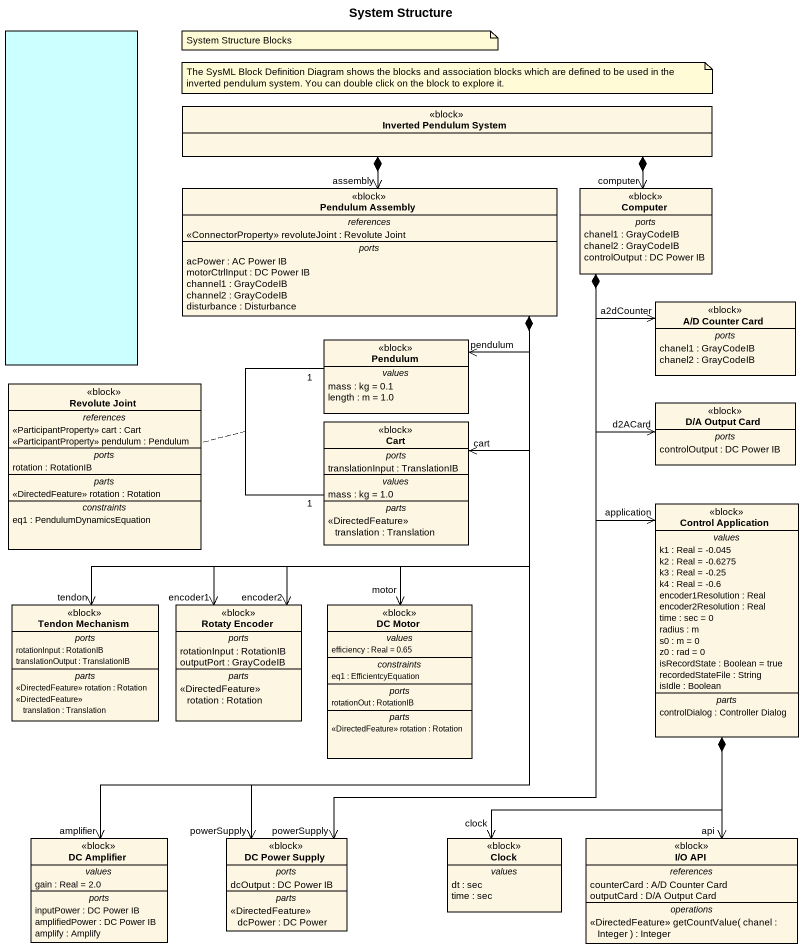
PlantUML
@startuml
title System Structure
allowmixing
hide circle
hide empty members
rectangle " " as rectangle1 #CCFFFF
class "Inverted Pendulum System" as Inverted_Pendulum_System <<block>>
class "Pendulum Assembly" as Pendulum_Assembly <<block>> {
  -- references --
  <<ConnectorProperty>> revoluteJoint : Revolute Joint
  -- ports --
  acPower : AC Power IB
  motorCtrlInput : DC Power IB
  channel1 : GrayCodeIB
  channel2 : GrayCodeIB
  disturbance : Disturbance
}
class Computer <<block>> {
  -- ports --
  chanel1 : GrayCodeIB
  chanel2 : GrayCodeIB
  controlOutput : DC Power IB
}
class "A/D Counter Card" as A_D_Counter_Card <<block>> {
  -- ports --
  chanel1 : GrayCodeIB
  chanel2 : GrayCodeIB
}
class Pendulum <<block>> {
  -- values --
  mass : kg = 0.1
  length : m = 1.0
}
class "Revolute Joint" as Revolute_Joint <<block>> {
  -- references --
  <<ParticipantProperty>> cart : Cart
  <<ParticipantProperty>> pendulum : Pendulum
  -- ports --
  rotation : RotationIB
  -- parts --
  <<DirectedFeature>> rotation : Rotation
  -- constraints --
  eq1 : PendulumDynamicsEquation
}
class "D/A Output Card" as D_A_Output_Card <<block>> {
  -- ports --
  controlOutput : DC Power IB
}
class Cart <<block>> {
  -- ports --
  translationInput : TranslationIB
  -- values --
  mass : kg = 1.0
  -- parts --
  <<DirectedFeature>> translation : Translation
}
class "Control Application" as Control_Application <<block>> {
  -- values --
  k1 : Real = -0.045
  k2 : Real = -0.6275
  k3 : Real = -0.25
  k4 : Real = -0.6
  encoder1Resolution : Real
  encoder2Resolution : Real
  time : sec = 0
  radius : m
  s0 : m = 0
  z0 : rad = 0
  isRecordState : Boolean = true
  recordedStateFile : String
  isIdle : Boolean
  -- parts --
  controlDialog : Controller Dialog
}
class "Tendon Mechanism" as Tendon_Mechanism <<block>> {
  -- ports --
  rotationInput : RotationIB
  translationOutput : TranslationIB
  -- parts --
  <<DirectedFeature>> rotation : Rotation
  <<DirectedFeature>> translation : Translation
}
class "Rotaty Encoder" as Rotaty_Encoder <<block>> {
  -- ports --
  rotationInput : RotationIB
  outputPort : GrayCodeIB
  -- parts --
  <<DirectedFeature>> rotation : Rotation
}
class "DC Motor" as DC_Motor <<block>> {
  -- values --
  efficiency : Real = 0.65
  -- constraints --
  eq1 : EfficientcyEquation
  -- ports --
  rotationOut : RotationIB
  -- parts --
  <<DirectedFeature>> rotation : Rotation
}
class "DC Amplifier" as DC_Amplifier <<block>> {
  -- values --
  gain : Real = 2.0
  -- ports --
  inputPower : DC Power IB
  amplifiedPower : DC Power IB
  amplify : Amplify
}
class "DC Power Supply" as DC_Power_Supply <<block>> {
  -- ports --
  dcOutput : DC Power IB
  -- parts --
  <<DirectedFeature>> dcPower : DC Power
}
class Clock <<block>> {
  -- values --
  dt : sec
  time : sec
}
class "I/O API" as I_O_API <<block>> {
  -- references --
  counterCard : A/D Counter Card
  outputCard : D/A Output Card
  -- operations --
  <<DirectedFeature>> getCountValue( chanel : Integer ) : Integer
}
Inverted_Pendulum_System *--> "assembly" Pendulum_Assembly
Inverted_Pendulum_System *-right-> "computer" Computer
Pendulum_Assembly *--> "pendulum" Pendulum
Pendulum_Assembly *--> "cart" Cart
Pendulum_Assembly *--> "tendon" Tendon_Mechanism
Pendulum_Assembly *--> "encoder2" Rotaty_Encoder
Pendulum_Assembly *--> "encoder1" Rotaty_Encoder
Pendulum_Assembly *--> "motor" DC_Motor
Pendulum_Assembly *--> "amplifier" DC_Amplifier
Pendulum_Assembly *--> "powerSupply" DC_Power_Supply
Computer *--> "a2dCounter" A_D_Counter_Card
Computer *--> "d2ACard" D_A_Output_Card
Computer *--> "application" Control_Application
Computer *--> "powerSupply" DC_Power_Supply
Pendulum "1" -- "1" Cart
(Pendulum, Cart) .. Revolute_Joint
Control_Application *--> "clock" Clock
Control_Application *--> "api" I_O_API
note as N1
  System Structure Blocks
end note
note as N2
  The SysML Block Definition Diagram shows the blocks and association blocks which are defined to be used in the inverted pendulum system. You can double click on the block to explore it.
end note
@enduml
